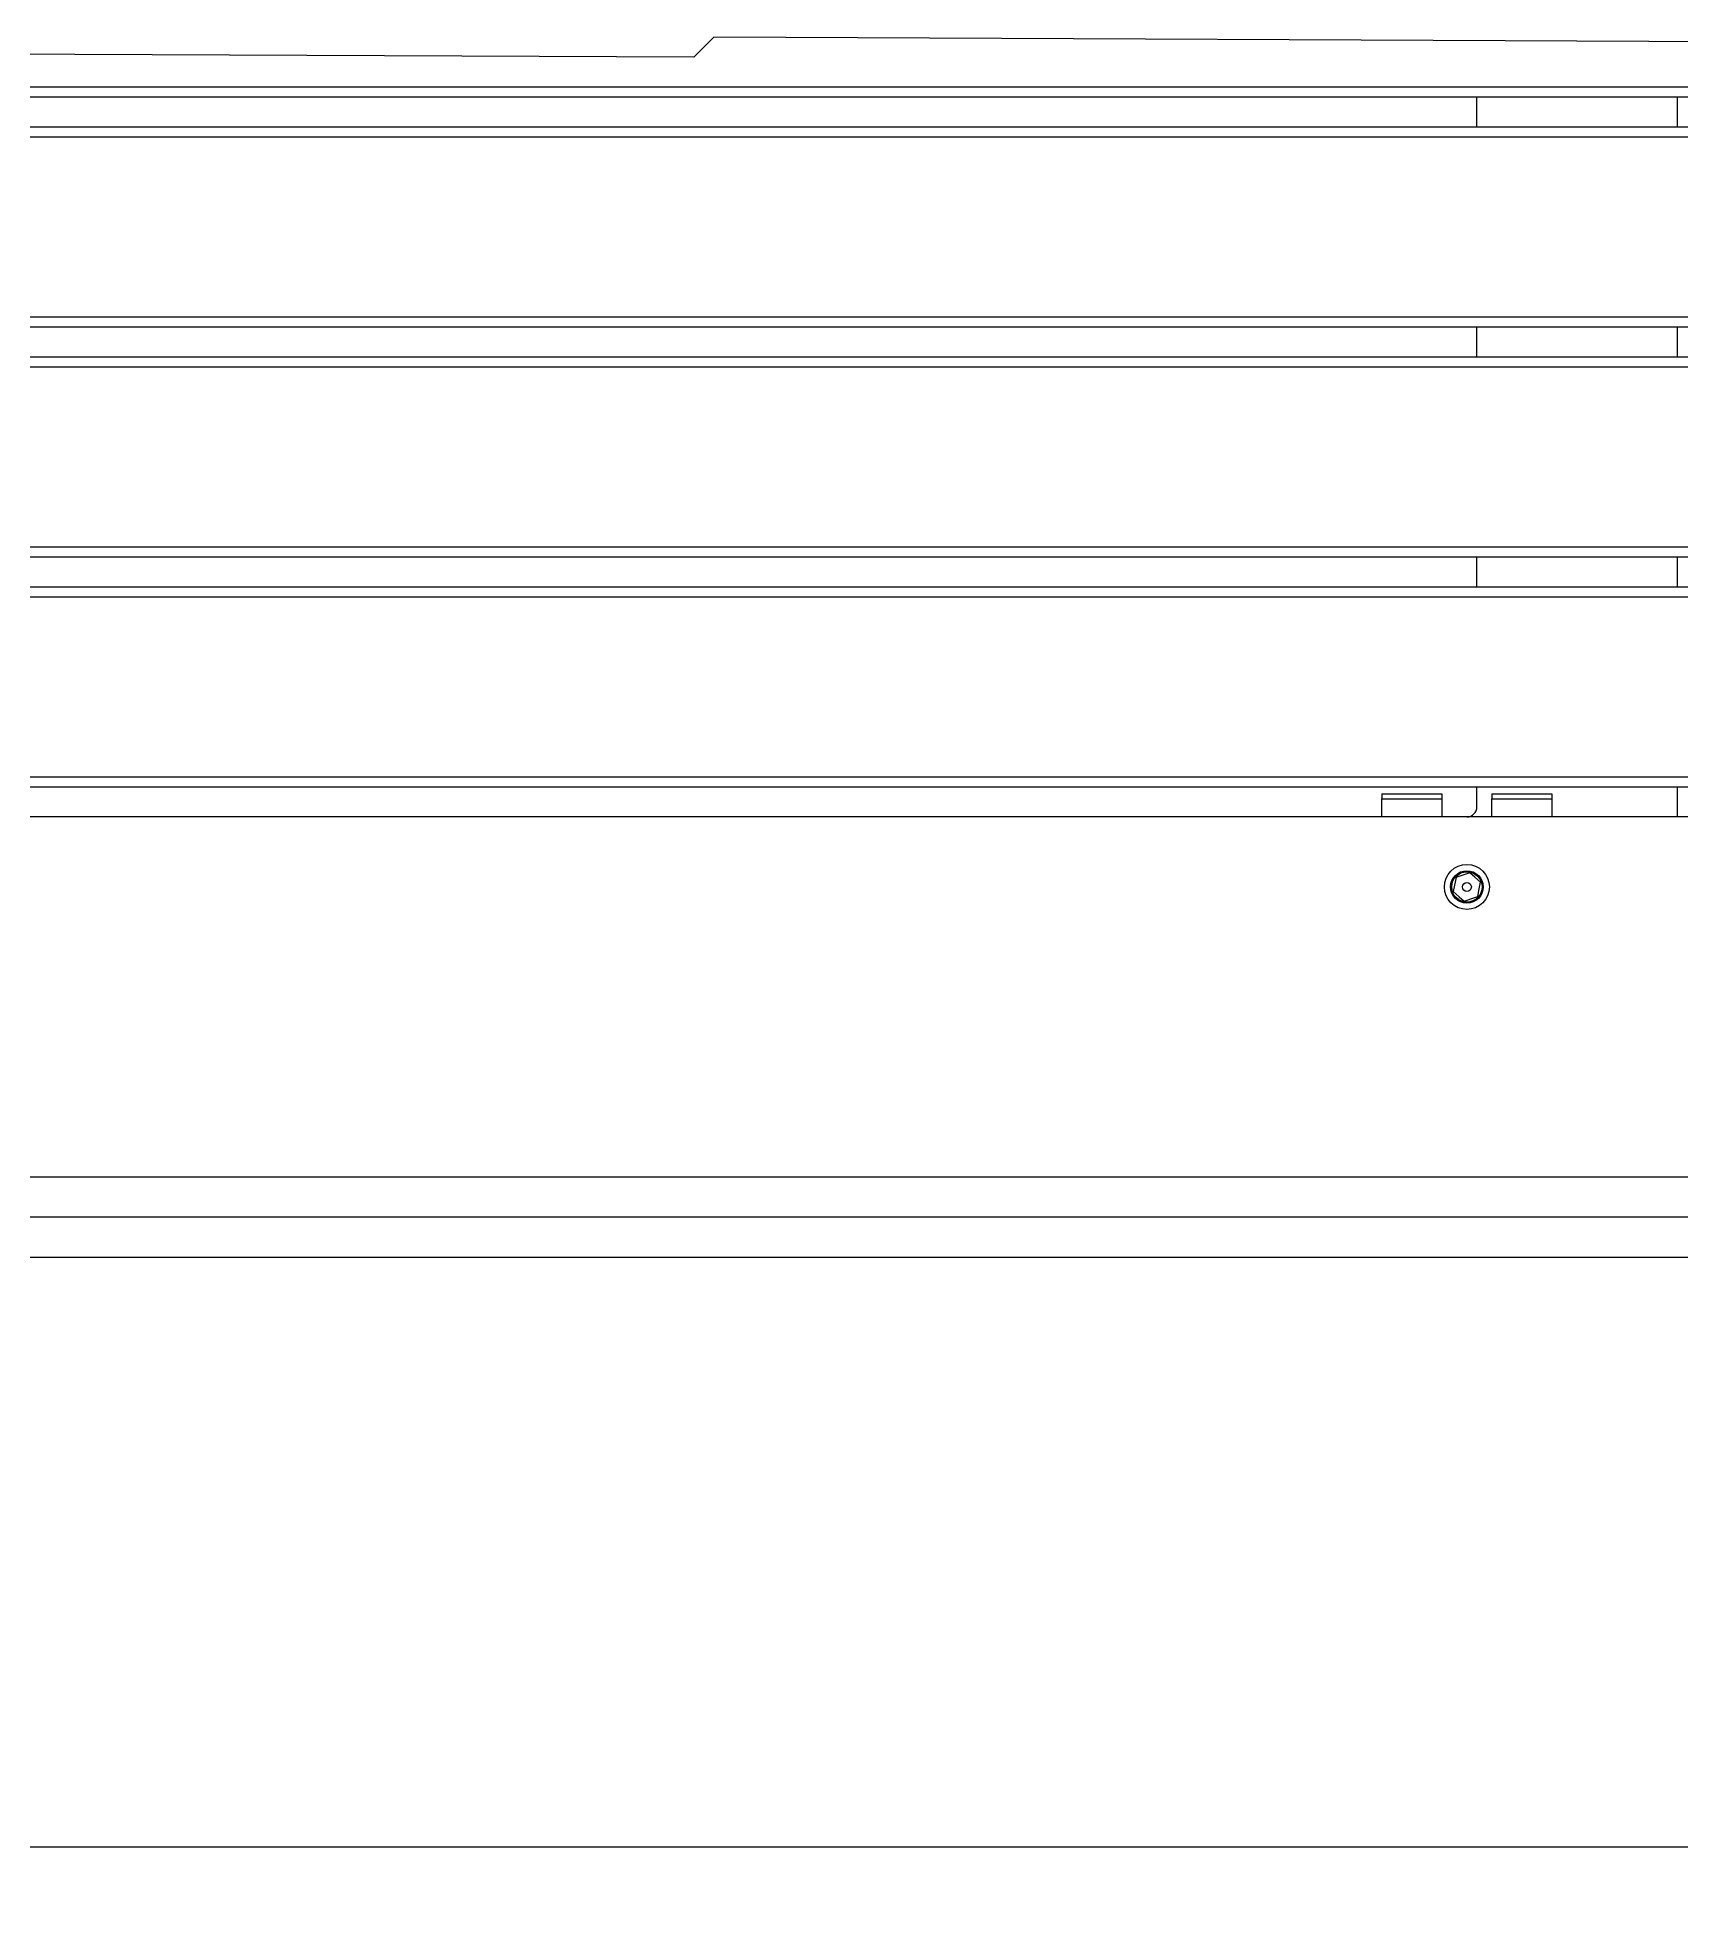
# Model space of a CAD drawing. Header units: millimetres. Extents: x 11004 to 16944, y 3085 to 7285.
# Drawn here: x 13690.7 to 14019.2, y 5882.5 to 6254.4 of the extents above; entities that cross this region are included whole.
import ezdxf

# ---------------------------------------------------------------- set-up
doc = ezdxf.new("R2010")
doc.units = ezdxf.units.MM
doc.header["$LTSCALE"] = 0.3
doc.styles.add('SEACAD_Arial', font='arial.ttf', dxfattribs={"width": 0.8})
doc.dimstyles.new('ISO-25', dxfattribs={"dimtxt": 1.6, "dimasz": 2, "dimexe": 0.5, "dimexo": 1.5, "dimtad": 1, "dimdec": 0, "dimtxsty": 'SEACAD_Arial', "dimcen": 2, "dimadec": 0, "dimazin": 0, "dimtfac": 1, "dimtdec": 0, "dimtmove": 0, "dimatfit": 3, "dimfxl": 1, "dimarcsym": 0})

# ---------------------------------------------------------------- blocks, each defined once
blk = doc.blocks.new('*D144')
at = {"color": 0, "lineweight": -2, "transparency": 16777216}
for p, q in [((13375.41, 5986.45), (13375.41, 5882.53)), ((15175.41, 5986.45), (15175.41, 5882.53)), ((13415.41, 5892.53), (15135.41, 5892.53))]:
    blk.add_line(p, q, dxfattribs=at)
at = {"color": 0, "transparency": 16777216}
for points in [[(13415.41, 5899.2), (13415.41, 5885.86), (13375.41, 5892.53)], [(15135.41, 5899.2), (15135.41, 5885.86), (15175.41, 5892.53)]]:
    blk.add_solid(points, dxfattribs=at)
at = {"layer": 'Defpoints', "color": 0, "transparency": 16777216}
for p in [(13375.41, 6016.45), (15175.41, 6016.45), (15175.41, 5892.53)]:
    blk.add_point(p, dxfattribs=at)
at = {"color": 0, "transparency": 16777216, "insert": (14275.41, 5921.37), "char_height": 32, "attachment_point": 5, "style": 'SEACAD_Arial'}
blk.add_mtext('1800', dxfattribs=at)

msp = doc.modelspace()

# ---------------------------------------------------------------- linework, layer by layer
for p, q in [((13825.91, 6254.35), (13821.91, 6250.35)), ((14724.91, 6250.35), (13825.91, 6254.35)), ((13821.91, 6250.35), (13372.41, 6252.35)), ((13383.41, 6244.45), (15167.41, 6244.45)), ((13383.41, 6242.45), (15167.41, 6242.45)), ((13978.41, 6236.45), (13978.41, 6242.45)), ((14018.41, 6242.45), (14018.41, 6236.45)), ((13383.41, 6236.45), (15167.41, 6236.45)), ((13383.41, 6234.45), (15167.41, 6234.45)), ((13383.41, 6198.45), (15167.41, 6198.45)), ((13383.41, 6196.45), (15167.41, 6196.45)), ((13978.41, 6190.45), (13978.41, 6196.45)), ((14018.41, 6196.45), (14018.41, 6190.45)), ((13383.41, 6190.45), (15167.41, 6190.45)), ((13383.41, 6188.45), (15167.41, 6188.45)), ((13383.41, 6152.45), (15167.41, 6152.45)), ((13383.41, 6150.45), (15167.41, 6150.45)), ((13978.41, 6144.45), (13978.41, 6150.45)), ((14018.41, 6150.45), (14018.41, 6144.45)), ((13383.41, 6144.45), (15167.41, 6144.45)), ((13383.41, 6142.45), (15167.41, 6142.45)), ((13383.41, 6106.45), (15167.41, 6106.45)), ((13383.41, 6104.45), (15167.41, 6104.45)), ((13959.41, 6103.05), (13959.41, 6102.05)), ((13959.41, 6103.05), (13971.41, 6103.05)), ((13959.41, 6102.05), (13971.41, 6102.05)), ((13959.41, 6098.45), (13959.41, 6102.05)), ((13971.41, 6103.05), (13971.41, 6102.05)), ((13971.41, 6102.05), (13971.41, 6098.45)), ((13978.41, 6100.45), (13978.41, 6104.45)), ((13981.41, 6103.05), (13981.41, 6102.05)), ((13981.41, 6103.05), (13993.41, 6103.05)), ((13981.41, 6102.05), (13993.41, 6102.05)), ((13981.41, 6098.45), (13981.41, 6102.05)), ((13993.41, 6103.05), (13993.41, 6102.05)), ((13993.41, 6102.05), (13993.41, 6098.45)), ((14018.41, 6104.45), (14018.41, 6098.45)), ((15171.41, 6098.45), (13379.41, 6098.45)), ((15171.41, 6026.45), (13379.41, 6026.45)), ((15171.41, 6018.45), (13379.41, 6018.45))]:
    msp.add_line(p, q)
at = {"color": 7, "linetype": 'Continuous'}
msp.add_line((13244.91, 6010.45), (15299.91, 6010.45), dxfattribs=at)
at = {"flags": 128}
for points in [[(13976.97, 6087.28), (13976.02, 6086.96), (13974.63, 6086.48), (13974.24, 6086.35)], [(13979.14, 6085.38), (13977.98, 6086.4), (13976.97, 6087.28)], [(13976.97, 6087.28), (13976.97, 6087.28), (13976.97, 6087.28), (13976.97, 6087.28), (13976.97, 6087.28), (13976.97, 6087.28), (13976.97, 6087.28), (13976.97, 6087.28), (13976.97, 6087.28)], [(13974.24, 6086.35), (13973.94, 6084.83), (13973.68, 6083.52)], [(13973.68, 6083.52), (13974.84, 6082.5), (13975.85, 6081.62)], [(13978.58, 6082.55), (13978.88, 6084.06), (13979.14, 6085.38)], [(13975.85, 6081.62), (13976.24, 6081.75), (13977.63, 6082.22), (13978.58, 6082.54)]]:
    msp.add_lwpolyline(points, dxfattribs=at)
for radius in [4.5, 3.25, 3.1, 3.03, 0.894]:
    msp.add_circle((13976.41, 6084.45), radius)
for centre, radius, start, end in [((13976.41, 6100.45), 2, 270.0007, 359.9993), ((13973.71, 6083.53), 0.0325, 197.7697, 200.4976), ((13974.26, 6086.33), 0.0304, 137.4626, 140.3739), ((13979.16, 6085.38), 0.0205, 197.3814, 201.6235), ((13975.83, 6081.51), 0.105, 78.4819, 79.3307), ((13978.56, 6082.57), 0.0304, 317.4626, 320.3739)]:
    msp.add_arc(centre, radius, start, end)

# ---------------------------------------------------------------- dimensions: what is measured, and where the dimension line sits
dim = msp.add_linear_dim(base=(15175.41, 5892.53), p1=(13375.41, 6016.45), p2=(15175.41, 6016.45), dimstyle='ISO-25')
dim.commit()
dim.dimension.update_dxf_attribs({"geometry": '*D144', "text_midpoint": (14275.41, 5921.37)})

doc.saveas('drawing.dxf')
